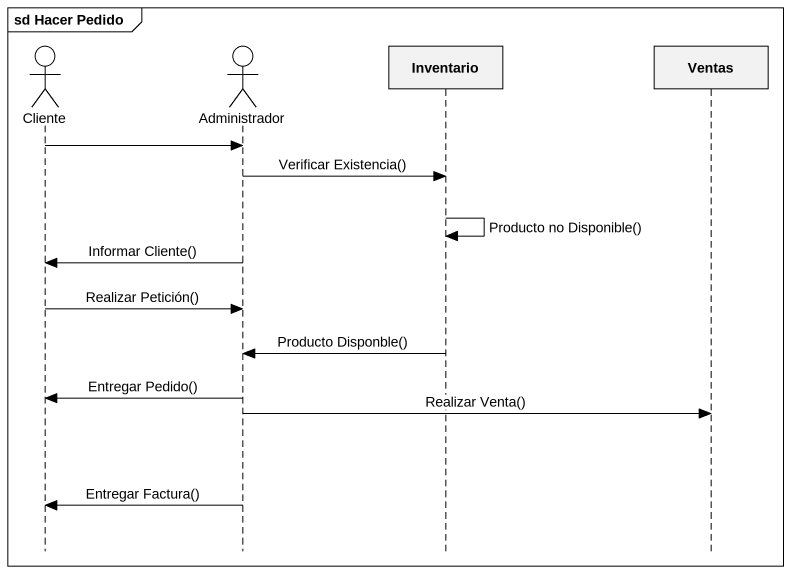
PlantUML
@startuml
mainframe sd Hacer Pedido
hide footbox
actor Cliente
actor Administrador
participant Inventario
participant Ventas

Cliente -> Administrador
Administrador -> Inventario : Verificar Existencia()
Inventario -> Inventario : Producto no Disponible()
Administrador -> Cliente : Informar Cliente()
Cliente -> Administrador : Realizar Petición()
Inventario -> Administrador : Producto Disponble()
Administrador -> Cliente : Entregar Pedido()
Administrador -> Ventas : Realizar Venta()
Administrador -> Cliente : Entregar Factura()
@enduml
